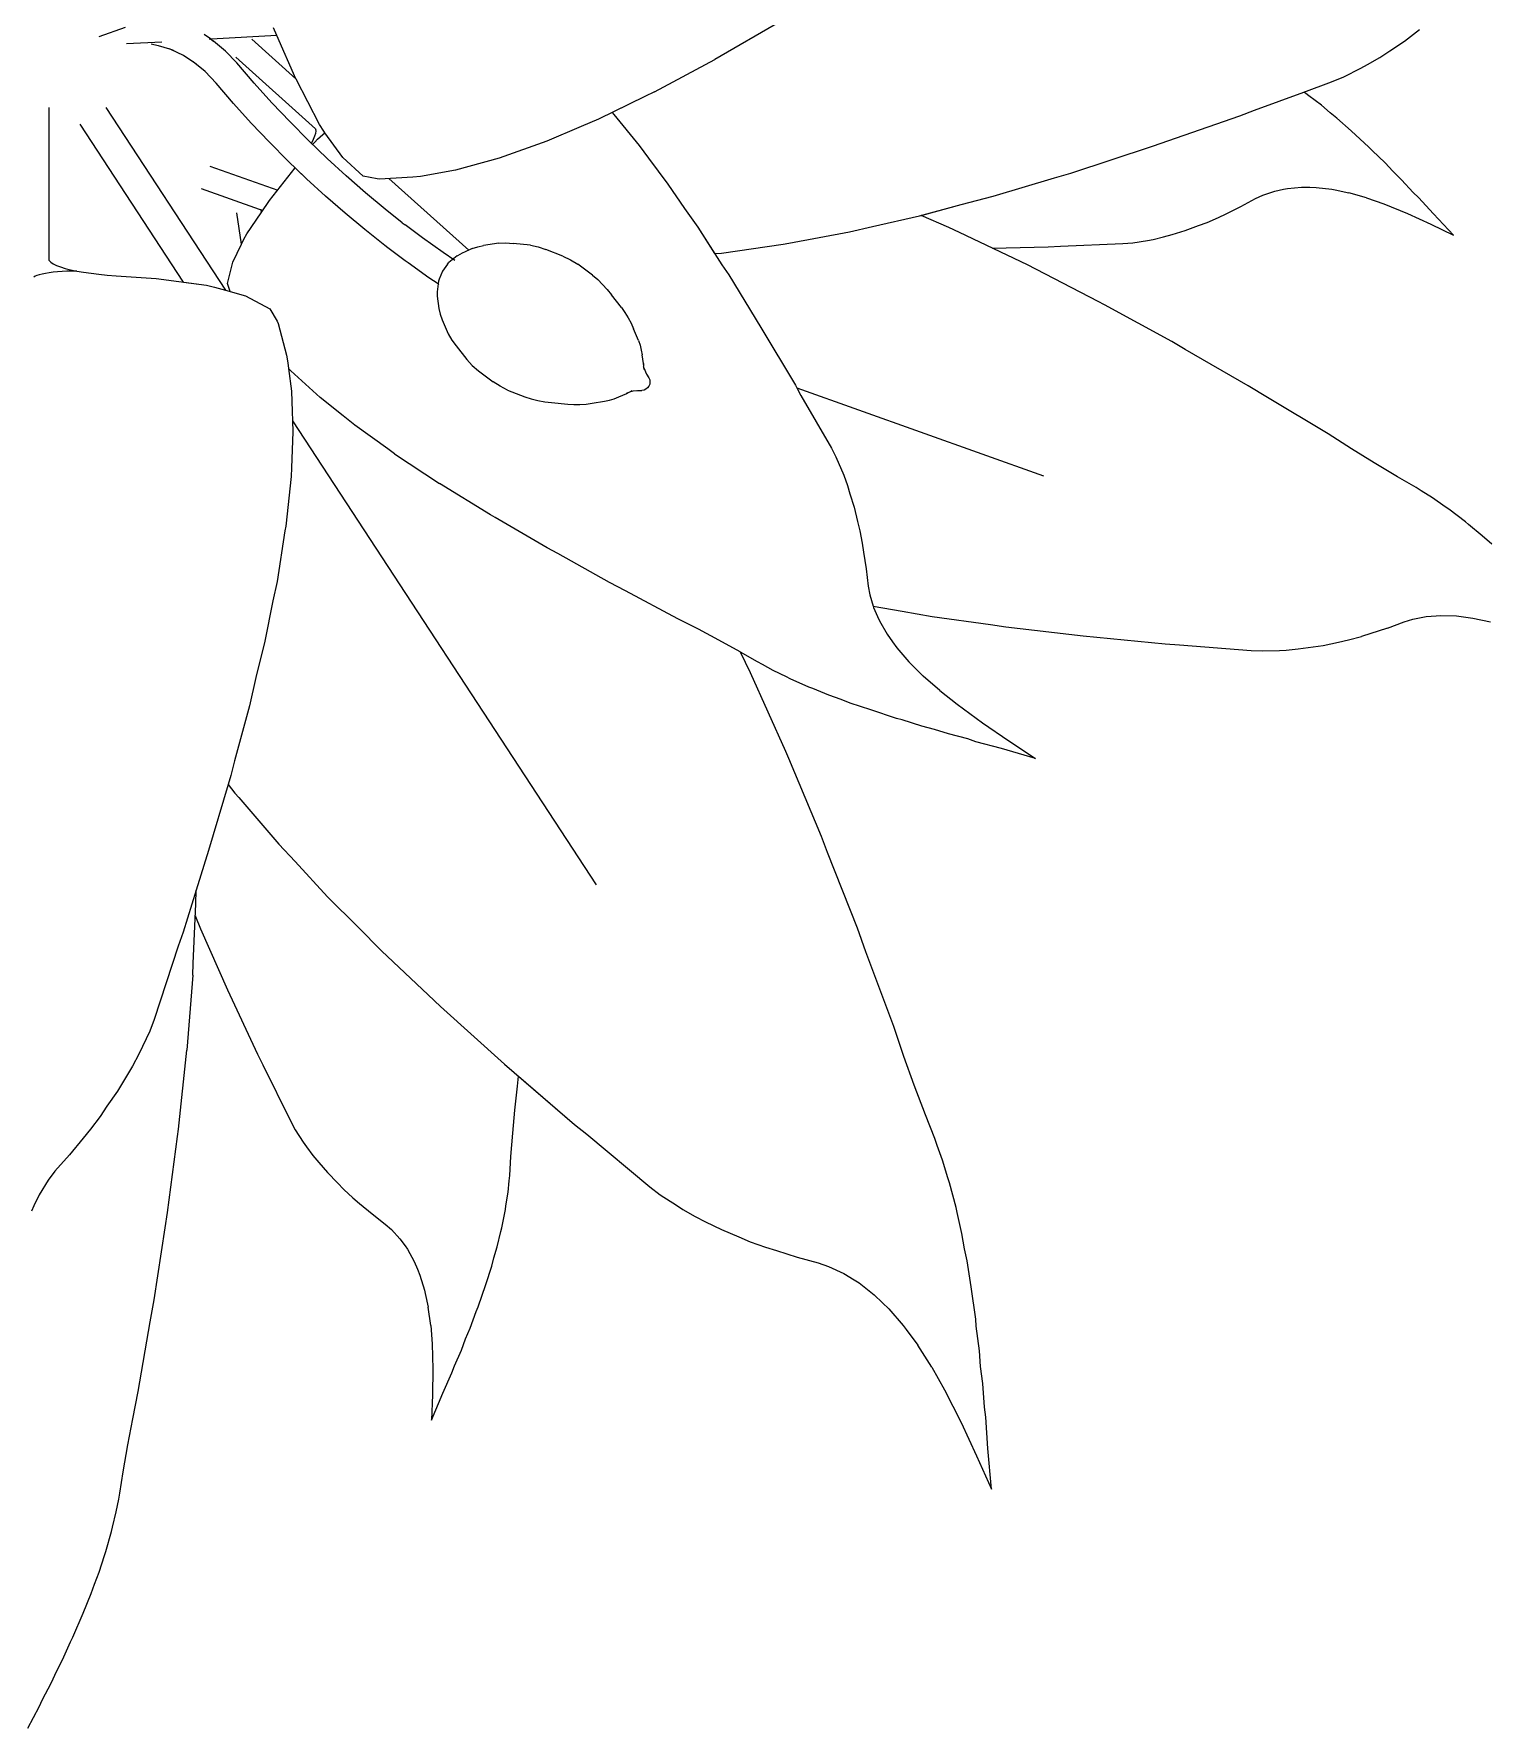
# Model space of a CAD drawing. Header units: metres. Extents: x 244.4 to 340.3, y -4.1 to 64.3.
# Drawn here: x 252.9504 to 253.286, y 55.7375 to 56.1288 of the extents above; entities that cross this region are included whole.
import ezdxf

# ---------------------------------------------------------------- set-up
doc = ezdxf.new("R2010")
doc.units = ezdxf.units.M
doc.layers.add('Edges', color=7, linetype='Continuous')

msp = doc.modelspace()

# ---------------------------------------------------------------- linework, layer by layer
at = {"layer": 'Edges'}
for p, q in [((252.96543, 56.12818), (252.97155, 56.13038)), ((253.12283, 56.13167), (253.10764, 56.1229)), ((252.97989, 56.12693), (252.97177, 56.12648)), ((252.97744, 56.12651), (252.97911, 56.12616)), ((252.99117, 56.12767), (252.98968, 56.12863)), ((252.9913, 56.12757), (252.99089, 56.12755)), ((252.99117, 56.12767), (252.99185, 56.12716)), ((253.00646, 56.12842), (252.9913, 56.12757)), ((252.9913, 56.12757), (252.99185, 56.12716)), ((252.99466, 56.12481), (252.99185, 56.12716)), ((253.01088, 56.11846), (253.00071, 56.12758)), ((253.00646, 56.12842), (253.00568, 56.13017)), ((253.01088, 56.11846), (253.00646, 56.12842)), ((253.26355, 56.12488), (253.26697, 56.12715)), ((253.26697, 56.12715), (253.27044, 56.12979)), ((252.97911, 56.12616), (252.98171, 56.12532)), ((252.98489, 56.12379), (252.98171, 56.12532)), ((252.98489, 56.12379), (252.98201, 56.12518)), ((252.9825, 56.12501), (252.98201, 56.12518)), ((252.98755, 56.12208), (252.98489, 56.12379)), ((252.99724, 56.12209), (252.99466, 56.12481)), ((252.99698, 56.12342), (253.01541, 56.10686)), ((253.09369, 56.11541), (253.10764, 56.1229)), ((253.25844, 56.12172), (253.26126, 56.12338)), ((253.26126, 56.12338), (253.26355, 56.12488)), ((252.98993, 56.12009), (252.98718, 56.12239)), ((252.98993, 56.12009), (252.98755, 56.12208)), ((252.98786, 56.12188), (252.98755, 56.12208)), ((252.99246, 56.11741), (252.98993, 56.12009)), ((253.00126, 56.11742), (252.99724, 56.12209)), ((253.25013, 56.11773), (253.25291, 56.1189)), ((253.25291, 56.1189), (253.25688, 56.12092)), ((253.25688, 56.12092), (253.25844, 56.12172)), ((252.99648, 56.11275), (252.99246, 56.11741)), ((253.00536, 56.11289), (253.00126, 56.11742)), ((253.01093, 56.11834), (253.01088, 56.11846)), ((253.01634, 56.10786), (253.01093, 56.11834)), ((253.09369, 56.11541), (253.09145, 56.11435)), ((253.23234, 56.11121), (253.24372, 56.11538)), ((253.24372, 56.11538), (253.25013, 56.11773)), ((253.24417, 56.11507), (253.24372, 56.11538)), ((253.24486, 56.11452), (253.24417, 56.11507)), ((252.95388, 56.07646), (252.95388, 56.11177)), ((252.96695, 56.11183), (252.99461, 56.06961)), ((253.00059, 56.10821), (252.99648, 56.11275)), ((253.00953, 56.10848), (253.00536, 56.11289)), ((253.09145, 56.11435), (253.08077, 56.10913)), ((253.09145, 56.11435), (253.08393, 56.11068)), ((253.22893, 56.10988), (253.23234, 56.11121)), ((253.24775, 56.11233), (253.24486, 56.11452)), ((253.24976, 56.11061), (253.24775, 56.11233)), ((252.9849, 56.07145), (252.96102, 56.10795)), ((253.00477, 56.10379), (253.00059, 56.10821)), ((253.01377, 56.1042), (253.00953, 56.10848)), ((253.01541, 56.10686), (253.01546, 56.10676)), ((253.01734, 56.1063), (253.01634, 56.10786)), ((253.07676, 56.10744), (253.06883, 56.10403)), ((253.08077, 56.10913), (253.07676, 56.10744)), ((253.08393, 56.11068), (253.0843, 56.11021)), ((253.0843, 56.11021), (253.09019, 56.103)), ((253.20878, 56.10285), (253.22893, 56.10988)), ((253.25135, 56.10935), (253.24976, 56.11061)), ((253.25464, 56.1064), (253.25135, 56.10935)), ((253.00902, 56.0995), (253.00477, 56.10379)), ((253.01809, 56.10005), (253.01377, 56.1042)), ((253.01448, 56.10352), (253.01457, 56.10368)), ((253.01457, 56.10368), (253.01498, 56.10451)), ((253.01475, 56.10326), (253.01527, 56.10382)), ((253.01498, 56.10451), (253.01528, 56.10524)), ((253.01527, 56.10382), (253.01589, 56.10446)), ((253.01528, 56.10524), (253.01547, 56.10585)), ((253.01554, 56.10635), (253.01546, 56.10676)), ((253.01547, 56.10585), (253.01554, 56.10635)), ((253.01589, 56.10446), (253.01651, 56.10505)), ((253.01651, 56.10505), (253.0171, 56.10558)), ((253.0171, 56.10558), (253.01757, 56.10598)), ((253.01757, 56.10598), (253.01734, 56.1063)), ((253.0217, 56.10026), (253.01757, 56.10598)), ((253.06883, 56.10403), (253.05783, 56.10011)), ((253.09019, 56.103), (253.0923, 56.10007)), ((253.25868, 56.10268), (253.25464, 56.1064)), ((253.01336, 56.09533), (253.00902, 56.0995)), ((253.02248, 56.09602), (253.01809, 56.10005)), ((253.02645, 56.09597), (253.0217, 56.10026)), ((253.05783, 56.10011), (253.05085, 56.09817)), ((253.0923, 56.10007), (253.09683, 56.09408)), ((253.18988, 56.09667), (253.20878, 56.10285)), ((253.25947, 56.10185), (253.25868, 56.10268)), ((253.26247, 56.099), (253.25947, 56.10185)), ((253.26424, 56.09708), (253.26247, 56.099)), ((252.99098, 56.09829), (253.00668, 56.09271)), ((253.00482, 56.0903), (253.0107, 56.09789)), ((253.0107, 56.09789), (253.01077, 56.09798)), ((253.01336, 56.09533), (253.0107, 56.09789)), ((253.01776, 56.09129), (253.01336, 56.09533)), ((253.02695, 56.09212), (253.02248, 56.09602)), ((253.02967, 56.09535), (253.02645, 56.09597)), ((253.03022, 56.09529), (253.02967, 56.09535)), ((253.03786, 56.0957), (253.03022, 56.09529)), ((253.03239, 56.0954), (253.05083, 56.07886)), ((253.03967, 56.0959), (253.03786, 56.0957)), ((253.04774, 56.09735), (253.03967, 56.0959)), ((253.05085, 56.09817), (253.04774, 56.09735)), ((253.17193, 56.09131), (253.1861, 56.09559)), ((253.1861, 56.09559), (253.18988, 56.09667)), ((253.26629, 56.09511), (253.26424, 56.09708)), ((253.26897, 56.09217), (253.26629, 56.09511)), ((253.00249, 56.08826), (252.98911, 56.09303)), ((253.02224, 56.08738), (253.01776, 56.09129)), ((253.03149, 56.08834), (253.02695, 56.09212)), ((253.09683, 56.09408), (253.10063, 56.08846)), ((253.16453, 56.08941), (253.17193, 56.09131)), ((253.23252, 56.09078), (253.23425, 56.09158)), ((253.23425, 56.09158), (253.23699, 56.09251)), ((253.23699, 56.09251), (253.239, 56.09296)), ((253.239, 56.09296), (253.23993, 56.09313)), ((253.23993, 56.09313), (253.24315, 56.0934)), ((253.24315, 56.0934), (253.24508, 56.09339)), ((253.24508, 56.09339), (253.24656, 56.09334)), ((253.24656, 56.09334), (253.25018, 56.09292)), ((253.25018, 56.09292), (253.25094, 56.09277)), ((253.25094, 56.09277), (253.2541, 56.09212)), ((253.25821, 56.09095), (253.2541, 56.09212)), ((253.27017, 56.09103), (253.26897, 56.09217)), ((252.99833, 56.08027), (252.99724, 56.08747)), ((252.99957, 56.08264), (253.00289, 56.08749)), ((253.00279, 56.08815), (253.00249, 56.08826)), ((253.00279, 56.08815), (253.00289, 56.08749)), ((253.00324, 56.08799), (253.00279, 56.08815)), ((253.00289, 56.08749), (253.00482, 56.0903)), ((253.0268, 56.08359), (253.02224, 56.08738)), ((253.03543, 56.0852), (253.03149, 56.08834)), ((253.10063, 56.08846), (253.10371, 56.08413)), ((253.15489, 56.08678), (253.16453, 56.08941)), ((253.15528, 56.08688), (253.16453, 56.08941)), ((253.22396, 56.08639), (253.22578, 56.08728)), ((253.22578, 56.08728), (253.22917, 56.08893)), ((253.22917, 56.08893), (253.23252, 56.09078)), ((253.25821, 56.09095), (253.26219, 56.08954)), ((253.26219, 56.08954), (253.26765, 56.0873)), ((253.26765, 56.0873), (253.27301, 56.08483)), ((253.27365, 56.08721), (253.27017, 56.09103)), ((253.03143, 56.07994), (253.0268, 56.08359)), ((253.03543, 56.0852), (253.03611, 56.0847)), ((253.04012, 56.08168), (253.03611, 56.0847)), ((253.10371, 56.08413), (253.10761, 56.07805)), ((253.10371, 56.08413), (253.10929, 56.07544)), ((253.13873, 56.08308), (253.14407, 56.08435)), ((253.14407, 56.08435), (253.15489, 56.08678)), ((253.16169, 56.08405), (253.15528, 56.08688)), ((253.16419, 56.08296), (253.16169, 56.08405)), ((253.21329, 56.08248), (253.21627, 56.08337)), ((253.21627, 56.08337), (253.21937, 56.08452)), ((253.21937, 56.08452), (253.22138, 56.08528)), ((253.22138, 56.08528), (253.22396, 56.08639)), ((253.27301, 56.08483), (253.27829, 56.0823)), ((253.27829, 56.0823), (253.27365, 56.08721)), ((252.9963, 56.07608), (252.99833, 56.08027)), ((252.99833, 56.08027), (252.99886, 56.08137)), ((252.99886, 56.08137), (252.99957, 56.08264)), ((253.0321, 56.07943), (253.03143, 56.07994)), ((253.03613, 56.07641), (253.0321, 56.07943)), ((253.04488, 56.07829), (253.04012, 56.08168)), ((253.0516, 56.07921), (253.05288, 56.07966)), ((253.05288, 56.07966), (253.05422, 56.0799)), ((253.05773, 56.08047), (253.05422, 56.0799)), ((253.05773, 56.08047), (253.05939, 56.08054)), ((253.05939, 56.08054), (253.06107, 56.0804)), ((253.06504, 56.07998), (253.06107, 56.0804)), ((253.06504, 56.07998), (253.06687, 56.0796)), ((253.06687, 56.0796), (253.06865, 56.07901)), ((253.10916, 56.07819), (253.12343, 56.08021)), ((253.12343, 56.08021), (253.12476, 56.08047)), ((253.12476, 56.08047), (253.13873, 56.08308)), ((253.17984, 56.07544), (253.16419, 56.08296)), ((253.17173, 56.07934), (253.18468, 56.07962)), ((253.18468, 56.07962), (253.18749, 56.07978)), ((253.18749, 56.07978), (253.20191, 56.08037)), ((253.20191, 56.08037), (253.2042, 56.08057)), ((253.2042, 56.08057), (253.20756, 56.08112)), ((253.20756, 56.08112), (253.20887, 56.08135)), ((253.20887, 56.08135), (253.21129, 56.08191)), ((253.21129, 56.08191), (253.21329, 56.08248)), ((252.95419, 56.07613), (252.95388, 56.07646)), ((252.95425, 56.07607), (252.95419, 56.07613)), ((252.95425, 56.07607), (252.95481, 56.0757)), ((252.95481, 56.0757), (252.95556, 56.07534)), ((252.9951, 56.07119), (252.9963, 56.07608)), ((253.03681, 56.0759), (253.03613, 56.07641)), ((253.04158, 56.0725), (253.03681, 56.0759)), ((253.0459, 56.07561), (253.04471, 56.074)), ((253.04759, 56.07646), (253.04488, 56.07829)), ((253.0459, 56.07561), (253.04622, 56.07598)), ((253.04815, 56.07754), (253.04622, 56.07598)), ((253.04815, 56.07754), (253.04896, 56.07803)), ((253.0516, 56.07921), (253.04896, 56.07803)), ((253.05091, 56.07878), (253.05083, 56.07886)), ((253.07258, 56.07747), (253.06865, 56.07901)), ((253.07258, 56.07747), (253.07434, 56.07665)), ((253.07434, 56.07665), (253.076, 56.07564)), ((253.07939, 56.07311), (253.076, 56.07564)), ((253.10761, 56.07805), (253.10916, 56.07819)), ((252.95064, 56.07281), (252.95033, 56.07262)), ((252.95107, 56.073), (252.95064, 56.07281)), ((252.95161, 56.07317), (252.95107, 56.073)), ((252.95227, 56.07334), (252.95161, 56.07317)), ((252.95303, 56.07349), (252.95227, 56.07334)), ((252.95388, 56.07363), (252.95303, 56.07349)), ((252.95481, 56.07375), (252.95388, 56.07363)), ((252.95582, 56.07385), (252.95481, 56.07375)), ((252.95556, 56.07534), (252.95648, 56.07499)), ((252.95688, 56.07393), (252.95582, 56.07385)), ((252.95648, 56.07499), (252.95759, 56.07465)), ((252.95799, 56.07399), (252.95688, 56.07393)), ((252.95759, 56.07465), (252.95886, 56.07434)), ((252.95913, 56.07403), (252.95799, 56.07399)), ((252.95886, 56.07434), (252.96028, 56.07404)), ((252.96028, 56.07404), (252.95913, 56.07403)), ((252.96028, 56.07404), (252.96186, 56.07377)), ((252.96186, 56.07377), (252.96356, 56.07352)), ((252.96356, 56.07352), (252.96538, 56.0733)), ((252.96538, 56.0733), (252.96731, 56.07311)), ((252.96731, 56.07311), (252.96934, 56.07295)), ((252.96934, 56.07295), (252.97858, 56.07229)), ((252.97858, 56.07229), (252.99027, 56.07074)), ((253.04374, 56.07104), (253.04158, 56.0725)), ((253.04382, 56.07167), (253.04351, 56.06921)), ((253.04382, 56.07167), (253.04374, 56.07104)), ((253.04397, 56.07214), (253.04382, 56.07167)), ((253.04471, 56.074), (253.04397, 56.07214)), ((253.07939, 56.07311), (253.08059, 56.07206)), ((253.08059, 56.07206), (253.08172, 56.07096)), ((253.10929, 56.07544), (253.11086, 56.07312)), ((253.11086, 56.07312), (253.1183, 56.06102)), ((253.19619, 56.06703), (253.17984, 56.07544)), ((252.9849, 56.07145), (252.99027, 56.07074)), ((252.99027, 56.07074), (252.99208, 56.07034)), ((252.99208, 56.07034), (252.99461, 56.06961)), ((252.99461, 56.06961), (252.99924, 56.06827)), ((252.99569, 56.0693), (252.9951, 56.07119)), ((252.99569, 56.0693), (252.99924, 56.06827)), ((252.99924, 56.06827), (253.00488, 56.06527)), ((253.04351, 56.06921), (253.04353, 56.06826)), ((253.04353, 56.06826), (253.04392, 56.0654)), ((253.04387, 56.07095), (253.04374, 56.07104)), ((253.08172, 56.07096), (253.08278, 56.06979)), ((253.08278, 56.06979), (253.08378, 56.06855)), ((253.08609, 56.06558), (253.08378, 56.06855)), ((253.00488, 56.06527), (253.00656, 56.06245)), ((253.04392, 56.0654), (253.0442, 56.06407)), ((253.0442, 56.06407), (253.0447, 56.0628)), ((253.08609, 56.06558), (253.0869, 56.06442)), ((253.0869, 56.06442), (253.08764, 56.06322)), ((253.19765, 56.06622), (253.19619, 56.06703)), ((253.21319, 56.05773), (253.19765, 56.06622)), ((253.00656, 56.06245), (253.0068, 56.06194)), ((253.0068, 56.06194), (253.00872, 56.05462)), ((253.0447, 56.0628), (253.04607, 56.05952)), ((253.08764, 56.06322), (253.0883, 56.06197)), ((253.0883, 56.06197), (253.08887, 56.06067)), ((253.08999, 56.05798), (253.08887, 56.06067)), ((253.1183, 56.06102), (253.12625, 56.04765)), ((253.04607, 56.05952), (253.04689, 56.05807)), ((253.04689, 56.05807), (253.04789, 56.05672)), ((253.04789, 56.05672), (253.05034, 56.05357)), ((253.08999, 56.05798), (253.09038, 56.0569)), ((253.09038, 56.0569), (253.09067, 56.05579)), ((253.21627, 56.05592), (253.21319, 56.05773)), ((253.00872, 56.05462), (253.009, 56.05285)), ((253.009, 56.05285), (253.00917, 56.05152)), ((253.05034, 56.05357), (253.05163, 56.05221)), ((253.05163, 56.05221), (253.05307, 56.05101)), ((253.09067, 56.05579), (253.09088, 56.05466)), ((253.09115, 56.05265), (253.09088, 56.05466)), ((253.09107, 56.0527), (253.09115, 56.05207)), ((253.09115, 56.05265), (253.09119, 56.05208)), ((253.09123, 56.0519), (253.09115, 56.05207)), ((253.23087, 56.04754), (253.21627, 56.05592)), ((253.00969, 56.05098), (253.00917, 56.05152)), ((253.00917, 56.05152), (253.00986, 56.04625)), ((253.01651, 56.04482), (253.00969, 56.05098)), ((253.05307, 56.05101), (253.05645, 56.04848)), ((253.05807, 56.04741), (253.05645, 56.04848)), ((253.09123, 56.0519), (253.09121, 56.05184)), ((253.09121, 56.05184), (253.09126, 56.05127)), ((253.09121, 56.05184), (253.09146, 56.05111)), ((253.09146, 56.05111), (253.09177, 56.05035)), ((253.09146, 56.05111), (253.0919, 56.0502)), ((253.0919, 56.0502), (253.09242, 56.04933)), ((253.09242, 56.04933), (253.09261, 56.04888)), ((253.09261, 56.04888), (253.09267, 56.04839)), ((253.09267, 56.04839), (253.09261, 56.0479)), ((253.00986, 56.04625), (253.01004, 56.04156)), ((253.02183, 56.04059), (253.01651, 56.04482)), ((253.0598, 56.04654), (253.05807, 56.04741)), ((253.0598, 56.04654), (253.06375, 56.04499)), ((253.06375, 56.04499), (253.06526, 56.04452)), ((253.06526, 56.04452), (253.06679, 56.04415)), ((253.08218, 56.04395), (253.08331, 56.04419)), ((253.08331, 56.04419), (253.0844, 56.04453)), ((253.0844, 56.04453), (253.08547, 56.04495)), ((253.08547, 56.04495), (253.08732, 56.04578)), ((253.08724, 56.04582), (253.08801, 56.04611)), ((253.08732, 56.04578), (253.08783, 56.04604)), ((253.08801, 56.04611), (253.08804, 56.04615)), ((253.08804, 56.04615), (253.08856, 56.04641)), ((253.08804, 56.04615), (253.08881, 56.04633)), ((253.08881, 56.04633), (253.08956, 56.04646)), ((253.08881, 56.04633), (253.08981, 56.04643)), ((253.08981, 56.04643), (253.09081, 56.04645)), ((253.0913, 56.04653), (253.09081, 56.04645)), ((253.09175, 56.04673), (253.0913, 56.04653)), ((253.09213, 56.04704), (253.09175, 56.04673)), ((253.09243, 56.04744), (253.09213, 56.04704)), ((253.09261, 56.0479), (253.09243, 56.04744)), ((253.12625, 56.04765), (253.12659, 56.04704)), ((253.12659, 56.04704), (253.12753, 56.04531)), ((253.12659, 56.04704), (253.18359, 56.02674)), ((253.12753, 56.04531), (253.13458, 56.03314)), ((253.23529, 56.04482), (253.23087, 56.04754)), ((253.24929, 56.03644), (253.23529, 56.04482)), ((253.01004, 56.04156), (253.01012, 56.0394)), ((253.0245, 56.03845), (253.02183, 56.04059)), ((253.06679, 56.04415), (253.06835, 56.04386)), ((253.06835, 56.04386), (253.06993, 56.04367)), ((253.06993, 56.04367), (253.07367, 56.04327)), ((253.07367, 56.04327), (253.07508, 56.04318)), ((253.07508, 56.04318), (253.0765, 56.04319)), ((253.0765, 56.04319), (253.0779, 56.04329)), ((253.0779, 56.04329), (253.0793, 56.04349)), ((253.0793, 56.04349), (253.08218, 56.04395)), ((253.0102, 56.03692), (253.00984, 56.02861)), ((253.01012, 56.0394), (253.0102, 56.03692)), ((253.01012, 56.0394), (253.08022, 55.93227)), ((253.03211, 56.03299), (253.0245, 56.03845)), ((253.25468, 56.03299), (253.24929, 56.03644)), ((253.03368, 56.03183), (253.03211, 56.03299)), ((253.13458, 56.03314), (253.13561, 56.03115)), ((253.25992, 56.02975), (253.25468, 56.03299)), ((253.00984, 56.02861), (253.00977, 56.02659)), ((253.03368, 56.03183), (253.04408, 56.02496)), ((253.13561, 56.03115), (253.13742, 56.02687)), ((253.26532, 56.02651), (253.25992, 56.02975)), ((253.00977, 56.02659), (253.00854, 56.01512)), ((253.05583, 56.0177), (253.04408, 56.02496)), ((253.13742, 56.02687), (253.13827, 56.02453)), ((253.26962, 56.02401), (253.26532, 56.02651)), ((253.13827, 56.02453), (253.13887, 56.02254)), ((253.13887, 56.02254), (253.1398, 56.0195)), ((253.27084, 56.02323), (253.26962, 56.02401)), ((253.2734, 56.02165), (253.27084, 56.02323)), ((253.27634, 56.01958), (253.2734, 56.02165)), ((253.05693, 56.01708), (253.05583, 56.0177)), ((253.06889, 56.01009), (253.05693, 56.01708)), ((253.1398, 56.0195), (253.14058, 56.01622)), ((253.27717, 56.01902), (253.27634, 56.01958)), ((253.28101, 56.0161), (253.27717, 56.01902)), ((253.00835, 56.01404), (253.00653, 56.00235)), ((253.00854, 56.01512), (253.00835, 56.01404)), ((253.14058, 56.01622), (253.14111, 56.01406)), ((253.14111, 56.01406), (253.14167, 56.0112)), ((253.28177, 56.01546), (253.28101, 56.0161)), ((253.28492, 56.01291), (253.28177, 56.01546)), ((253.28711, 56.01093), (253.28492, 56.01291)), ((253.07136, 56.00877), (253.06889, 56.01009)), ((253.14167, 56.0112), (253.14198, 56.00913)), ((253.14198, 56.00913), (253.14261, 56.00523)), ((253.08329, 56.0021), (253.07136, 56.00877)), ((253.14261, 56.00523), (253.14305, 56.00126)), ((253.00653, 56.00235), (253.00556, 55.99787)), ((253.08704, 56.00018), (253.08329, 56.0021)), ((253.14305, 56.00126), (253.14343, 55.99927)), ((253.00556, 55.99787), (253.00374, 55.98852)), ((253.09907, 55.99368), (253.08704, 56.00018)), ((253.14343, 55.99927), (253.14425, 55.99659)), ((253.10389, 55.99129), (253.09907, 55.99368)), ((253.14425, 55.99659), (253.15091, 55.99548)), ((253.14425, 55.99659), (253.14434, 55.99629)), ((253.14434, 55.99629), (253.1452, 55.99423)), ((253.1452, 55.99423), (253.14565, 55.99327)), ((253.15091, 55.99548), (253.15785, 55.99425)), ((253.15785, 55.99425), (253.17135, 55.99236)), ((253.26688, 55.99301), (253.26886, 55.99361)), ((253.26886, 55.99361), (253.27199, 55.99421)), ((253.27199, 55.99421), (253.27427, 55.99441)), ((253.27427, 55.99441), (253.27533, 55.99447)), ((253.27533, 55.99447), (253.27895, 55.99436)), ((253.27895, 55.99436), (253.28112, 55.99411)), ((253.28112, 55.99411), (253.28277, 55.99388)), ((253.28277, 55.99388), (253.2868, 55.99303)), ((253.10861, 55.9888), (253.10389, 55.99129)), ((253.14565, 55.99327), (253.14747, 55.99015)), ((253.14747, 55.99015), (253.14872, 55.98837)), ((253.17135, 55.99236), (253.17487, 55.99182)), ((253.17487, 55.99182), (253.19276, 55.98974)), ((253.19276, 55.98974), (253.2117, 55.98791)), ((253.25403, 55.98885), (253.25702, 55.98965)), ((253.26302, 55.99156), (253.25702, 55.98965)), ((253.26302, 55.99156), (253.26688, 55.99301)), ((253.00374, 55.98852), (253.00166, 55.98015)), ((253.11352, 55.98606), (253.10861, 55.9888)), ((253.11358, 55.98603), (253.11352, 55.98606)), ((253.11592, 55.98122), (253.11358, 55.98603)), ((253.11747, 55.98374), (253.11358, 55.98603)), ((253.14872, 55.98837), (253.14973, 55.987)), ((253.14973, 55.987), (253.15248, 55.9838)), ((253.2117, 55.98791), (253.21495, 55.98771)), ((253.21495, 55.98771), (253.23157, 55.9864)), ((253.23157, 55.9864), (253.23422, 55.98631)), ((253.23422, 55.98631), (253.2381, 55.98642)), ((253.2381, 55.98642), (253.23961, 55.98648)), ((253.23961, 55.98648), (253.2424, 55.98674)), ((253.2424, 55.98674), (253.24471, 55.98706)), ((253.24471, 55.98706), (253.24815, 55.98757)), ((253.24815, 55.98757), (253.25172, 55.98834)), ((253.25172, 55.98834), (253.25403, 55.98885)), ((253.11865, 55.98313), (253.11747, 55.98374)), ((253.12113, 55.98174), (253.11865, 55.98313)), ((253.12421, 55.98027), (253.12113, 55.98174)), ((253.15248, 55.9838), (253.1531, 55.98317)), ((253.1531, 55.98317), (253.1558, 55.98048)), ((253.00166, 55.98015), (253.00017, 55.97357)), ((253.12408, 55.96309), (253.11592, 55.98122)), ((253.12508, 55.97983), (253.12421, 55.98027)), ((253.12938, 55.97793), (253.12508, 55.97983)), ((253.13028, 55.9776), (253.12938, 55.97793)), ((253.15962, 55.97712), (253.1558, 55.98048)), ((253.13402, 55.97605), (253.13028, 55.9776)), ((253.1368, 55.97508), (253.13402, 55.97605)), ((253.13894, 55.97424), (253.1368, 55.97508)), ((253.14367, 55.97266), (253.13894, 55.97424)), ((253.15962, 55.97712), (253.16361, 55.97396)), ((253.16361, 55.97396), (253.16946, 55.96971)), ((253.00017, 55.97357), (252.99669, 55.96093)), ((253.14965, 55.9707), (253.14367, 55.97266)), ((253.1509, 55.97037), (253.14965, 55.9707)), ((253.15549, 55.9689), (253.1509, 55.97037)), ((253.1584, 55.96815), (253.15549, 55.9689)), ((253.16159, 55.96712), (253.1584, 55.96815)), ((253.16608, 55.96595), (253.16159, 55.96712)), ((253.16797, 55.96532), (253.16608, 55.96595)), ((253.16946, 55.96971), (253.17553, 55.96556)), ((253.12475, 55.96141), (253.12408, 55.96309)), ((253.17389, 55.96373), (253.16797, 55.96532)), ((253.18172, 55.96143), (253.17389, 55.96373)), ((253.17553, 55.96556), (253.18172, 55.96143)), ((252.99669, 55.96093), (252.99582, 55.95748)), ((253.13229, 55.94345), (253.12475, 55.96141)), ((252.99523, 55.95546), (252.9907, 55.94018)), ((252.99582, 55.95748), (252.99523, 55.95546)), ((252.99523, 55.95546), (252.99678, 55.95347)), ((252.99678, 55.95347), (252.99768, 55.95245)), ((252.99768, 55.95245), (253.00692, 55.94165)), ((253.13368, 55.93977), (253.13229, 55.94345)), ((252.9907, 55.94018), (252.98784, 55.93101)), ((253.00692, 55.94165), (253.01069, 55.93766)), ((253.14057, 55.92228), (253.13368, 55.93977)), ((253.01069, 55.93766), (253.0182, 55.92951)), ((252.98784, 55.93101), (252.98481, 55.92132)), ((252.98781, 55.92786), (252.98784, 55.93101)), ((252.98717, 55.91412), (252.98781, 55.92786)), ((253.0182, 55.92951), (253.0253, 55.92247)), ((252.98768, 55.92508), (252.98773, 55.92496)), ((252.98773, 55.92496), (252.98885, 55.92213)), ((252.98481, 55.92132), (252.98367, 55.91813)), ((252.98885, 55.92213), (252.99506, 55.90803)), ((253.0253, 55.92247), (253.03064, 55.91701)), ((253.14251, 55.91681), (253.14057, 55.92228)), ((252.98367, 55.91813), (252.97815, 55.90115)), ((253.03064, 55.91701), (253.04144, 55.90688)), ((253.14898, 55.89951), (253.14251, 55.91681)), ((252.98706, 55.9114), (252.98572, 55.89409)), ((252.98706, 55.9114), (252.98717, 55.91412)), ((252.99506, 55.90803), (253.002, 55.89318)), ((253.04144, 55.90688), (253.04426, 55.90415)), ((253.04426, 55.90415), (253.05907, 55.89088)), ((252.97815, 55.90115), (252.97714, 55.89848)), ((253.1513, 55.89263), (253.14898, 55.89951)), ((252.97714, 55.89848), (252.97463, 55.89313)), ((252.97463, 55.89313), (252.97314, 55.89035)), ((252.98378, 55.8758), (252.98572, 55.89409)), ((253.002, 55.89318), (253.00328, 55.89068)), ((253.15369, 55.88597), (253.1513, 55.89263)), ((252.97177, 55.88809), (252.96969, 55.88464)), ((252.97314, 55.89035), (252.97177, 55.88809)), ((253.00328, 55.89068), (253.00964, 55.87773)), ((253.05907, 55.89088), (253.07523, 55.87694)), ((253.06211, 55.88574), (253.0623, 55.88809)), ((253.0623, 55.88809), (253.07523, 55.87694)), ((252.96969, 55.88464), (252.96725, 55.88113)), ((253.06149, 55.88025), (253.06211, 55.88574)), ((253.15629, 55.87913), (253.15369, 55.88597)), ((252.96725, 55.88113), (252.96565, 55.87879)), ((253.06098, 55.87494), (253.06149, 55.88025)), ((252.96565, 55.87879), (252.96343, 55.87583)), ((253.00964, 55.87773), (253.01075, 55.87571)), ((253.07523, 55.87694), (253.07808, 55.87465)), ((253.15847, 55.87367), (253.15629, 55.87913)), ((252.96173, 55.87379), (252.95858, 55.86988)), ((252.96343, 55.87583), (252.96173, 55.87379)), ((252.98126, 55.85659), (252.98355, 55.87415)), ((252.98355, 55.87415), (252.98378, 55.8758)), ((253.01075, 55.87571), (253.0126, 55.87286)), ((253.0126, 55.87286), (253.01334, 55.87175)), ((253.06055, 55.86949), (253.06098, 55.87494)), ((253.07808, 55.87465), (253.09263, 55.86251)), ((253.15903, 55.87207), (253.15847, 55.87367)), ((253.16027, 55.86869), (253.15903, 55.87207)), ((252.95858, 55.86988), (252.9552, 55.8661)), ((253.01334, 55.87175), (253.01483, 55.86976)), ((253.01483, 55.86976), (253.01616, 55.86817)), ((253.01616, 55.86817), (253.01818, 55.8658)), ((253.06028, 55.86515), (253.06055, 55.86949)), ((253.16151, 55.86457), (253.16027, 55.86869)), ((252.9552, 55.8661), (252.95364, 55.86405)), ((253.01818, 55.8658), (253.02048, 55.86343)), ((253.06014, 55.8639), (253.06028, 55.86515)), ((253.16189, 55.86342), (253.16151, 55.86457)), ((252.95159, 55.86066), (252.95038, 55.8581)), ((252.95364, 55.86405), (252.95159, 55.86066)), ((253.02048, 55.86343), (253.02198, 55.8619)), ((253.02198, 55.8619), (253.02405, 55.85998)), ((253.0594, 55.85814), (253.0599, 55.86127)), ((253.0599, 55.86127), (253.06014, 55.8639)), ((253.09263, 55.86251), (253.09503, 55.86068)), ((253.09503, 55.86068), (253.09876, 55.85825)), ((253.16337, 55.85776), (253.16189, 55.86342)), ((252.95038, 55.8581), (252.94985, 55.85686)), ((252.98069, 55.85306), (252.98126, 55.85659)), ((253.02405, 55.85998), (253.0256, 55.85867)), ((253.0256, 55.85867), (253.02847, 55.85624)), ((253.05844, 55.85307), (253.05928, 55.85726)), ((253.05928, 55.85726), (253.0594, 55.85814)), ((253.09876, 55.85825), (253.10024, 55.85731)), ((253.10024, 55.85731), (253.10308, 55.85569)), ((253.16361, 55.85658), (253.16337, 55.85776)), ((253.16474, 55.85173), (253.16361, 55.85658)), ((252.97815, 55.83642), (252.98069, 55.85306)), ((253.02847, 55.85624), (253.03151, 55.85392)), ((253.03151, 55.85392), (253.03294, 55.85266)), ((253.03294, 55.85266), (253.0349, 55.85053)), ((253.05821, 55.85221), (253.05844, 55.85307)), ((253.10308, 55.85569), (253.10552, 55.85446)), ((253.10552, 55.85446), (253.1092, 55.85263)), ((253.1092, 55.85263), (253.11322, 55.85095)), ((253.0349, 55.85053), (253.03612, 55.84887)), ((253.03612, 55.84887), (253.03666, 55.84808)), ((253.05662, 55.84615), (253.05738, 55.84868)), ((253.05738, 55.84868), (253.05821, 55.85221)), ((253.11322, 55.85095), (253.11585, 55.84984)), ((253.11585, 55.84984), (253.11935, 55.84857)), ((253.11935, 55.84857), (253.1219, 55.84777)), ((253.16535, 55.84816), (253.16474, 55.85173)), ((253.03666, 55.84808), (253.0382, 55.84525)), ((253.0382, 55.84525), (253.03897, 55.84348)), ((253.05611, 55.84419), (253.05662, 55.84615)), ((253.1219, 55.84777), (253.12666, 55.84625)), ((253.12666, 55.84625), (253.13154, 55.84495)), ((253.13154, 55.84495), (253.13394, 55.84413)), ((253.16593, 55.84543), (253.16535, 55.84816)), ((253.16685, 55.83942), (253.16593, 55.84543)), ((253.03897, 55.84348), (253.03952, 55.8421)), ((253.03952, 55.8421), (253.0406, 55.83862)), ((253.05474, 55.83998), (253.05611, 55.84419)), ((253.13394, 55.84413), (253.13747, 55.84248)), ((253.13747, 55.84248), (253.13986, 55.84104)), ((253.13986, 55.84104), (253.14096, 55.84033)), ((253.0406, 55.83862), (253.04077, 55.83787)), ((253.04077, 55.83787), (253.04145, 55.83471)), ((253.05296, 55.83479), (253.05474, 55.83998)), ((253.14096, 55.84033), (253.14444, 55.83758)), ((253.14444, 55.83758), (253.14638, 55.83575)), ((253.16792, 55.83191), (253.16685, 55.83942)), ((252.97722, 55.83132), (252.97815, 55.83642)), ((253.04204, 55.83048), (253.04145, 55.83471)), ((253.05112, 55.82983), (253.05252, 55.83373)), ((253.05252, 55.83373), (253.05296, 55.83479)), ((253.14638, 55.83575), (253.14785, 55.8343)), ((253.14785, 55.8343), (253.15119, 55.83046)), ((252.97446, 55.81524), (252.97722, 55.83132)), ((253.04204, 55.83048), (253.04236, 55.82627)), ((253.05008, 55.82744), (253.05112, 55.82983)), ((253.15119, 55.83046), (253.15184, 55.82959)), ((253.15184, 55.82959), (253.15454, 55.82593)), ((253.16805, 55.83034), (253.16792, 55.83191)), ((253.16879, 55.82464), (253.16805, 55.83034)), ((253.04236, 55.82627), (253.04251, 55.82037)), ((253.0491, 55.82477), (253.05008, 55.82744)), ((253.1578, 55.82084), (253.15454, 55.82593)), ((253.0475, 55.82113), (253.0491, 55.82477)), ((253.16904, 55.82104), (253.16879, 55.82464)), ((253.04251, 55.82037), (253.04241, 55.81448)), ((253.04485, 55.81484), (253.04693, 55.81957)), ((253.04693, 55.81957), (253.0475, 55.82113)), ((253.1578, 55.82084), (253.16074, 55.81561)), ((253.16954, 55.81711), (253.16904, 55.82104)), ((252.9732, 55.80896), (252.97446, 55.81524)), ((253.04223, 55.80862), (253.04485, 55.81484)), ((253.04241, 55.81448), (253.04223, 55.80862)), ((253.16074, 55.81561), (253.16455, 55.80809)), ((253.16991, 55.81161), (253.16954, 55.81711)), ((253.17022, 55.8093), (253.16991, 55.81161)), ((252.97208, 55.80291), (252.9732, 55.80896)), ((253.16455, 55.80809), (253.1681, 55.80039)), ((253.17073, 55.80211), (253.17022, 55.8093)), ((252.97101, 55.7967), (252.97208, 55.80291)), ((253.17156, 55.79265), (253.17073, 55.80211)), ((253.1681, 55.80039), (253.17156, 55.79265)), ((252.97023, 55.79178), (252.97101, 55.7967)), ((252.9694, 55.78741), (252.96995, 55.79037)), ((252.96995, 55.79037), (252.97023, 55.79178)), ((252.96853, 55.78391), (252.9694, 55.78741)), ((252.96698, 55.7783), (252.96831, 55.78294)), ((252.96831, 55.78294), (252.96853, 55.78391)), ((252.96665, 55.77737), (252.96698, 55.7783)), ((252.96541, 55.7735), (252.96665, 55.77737)), ((252.96362, 55.76862), (252.96436, 55.77075)), ((252.96436, 55.77075), (252.96541, 55.7735)), ((252.96176, 55.76408), (252.96362, 55.76862)), ((252.95938, 55.75852), (252.96176, 55.76408)), ((252.95696, 55.75325), (252.95882, 55.7574)), ((252.95882, 55.7574), (252.95938, 55.75852)), ((252.95436, 55.74789), (252.95565, 55.75072)), ((252.95565, 55.75072), (252.95696, 55.75325)), ((252.95234, 55.74408), (252.95436, 55.74789)), ((252.95159, 55.74244), (252.95234, 55.74408)), ((252.94896, 55.73749), (252.95159, 55.74244))]:
    msp.add_line(p, q, dxfattribs=at)

doc.saveas('drawing.dxf')
